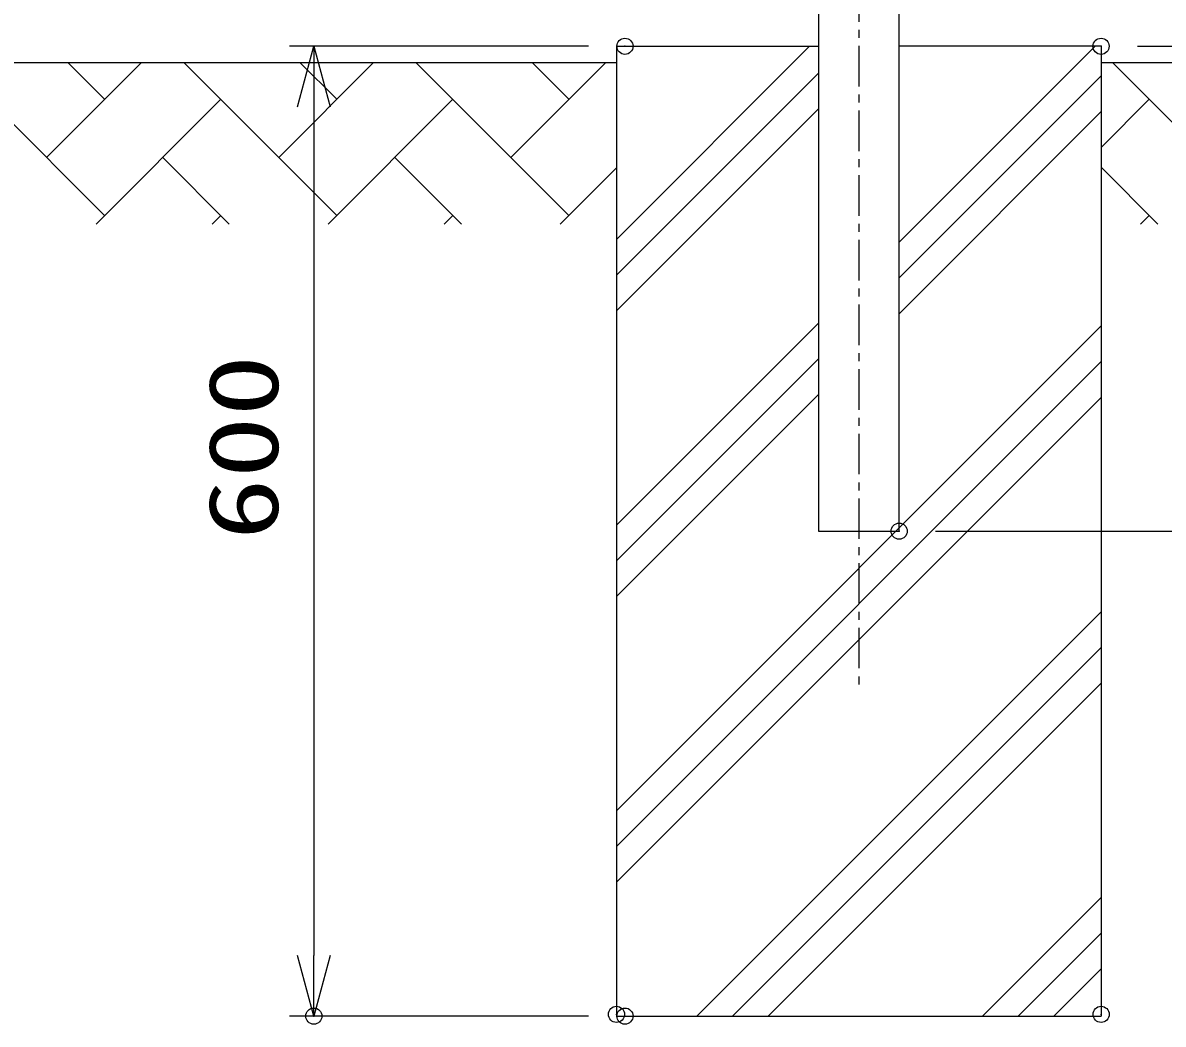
# Model space of a CAD drawing. Units: millimetres, scale not verified. Extents: x -4455 to 4455, y -3150 to 3150.
# Drawn here: x -2131 to -1425, y -1652 to -1032 of the extents above; entities that cross this region are included whole.
import ezdxf
from ezdxf.enums import TextEntityAlignment as Align

# ---------------------------------------------------------------- set-up
doc = ezdxf.new("R2010")
doc.units = ezdxf.units.MM
doc.header["$LTSCALE"] = 20
doc.header["$PDMODE"] = 32
doc.header["$PDSIZE"] = 10
doc.linetypes.add('USER1', pattern=[2, 1.25, -0.25, 0.25, -0.25])
for name, color, linetype, lineweight in [('0-2_外形線', 7, 'Continuous', 25), ('0-6_寸法', 4, 'Continuous', 25), ('0-9_LAYER15', 1, 'Continuous', 25), ('0-C_LAYER04', 1, 'USER1', 25), ('0-E_ハッチング', 4, 'Continuous', 25)]:
    doc.layers.add(name, color=color, linetype=linetype, lineweight=lineweight)
doc.layers.add('0-7_DEFPOINTS', color=7, linetype='Continuous')
doc.styles.add('ＭＳ ゴシック', font='')
doc.styles.get('ＭＳ ゴシック').set_extended_font_data('MS Gothic')

# ---------------------------------------------------------------- blocks, each defined once
blk = doc.blocks.new('_Open30')
at = {"layer": '0-6_寸法'}
blk.add_line((0, 0), (-20, 0), dxfattribs=at)
blk.add_lwpolyline([(-20, 5.36), (0, 0), (-20, -5.36)], dxfattribs=at)

msp = doc.modelspace()

# ---------------------------------------------------------------- linework, layer by layer
at = {"layer": '0-2_外形線'}
for p, q in [((-1638.81, 878.46), (-1638.81, -1346.54)), ((-1588.81, -1346.54), (-1588.81, 878.46)), ((-1763.81, -1046.54), (-1763.81, -1646.54)), ((-1763.76, -1046.54), (-1638.81, -1046.54)), ((-1463.86, -1046.54), (-1588.81, -1046.54)), ((-1463.81, -1046.54), (-1463.81, -1646.54)), ((-2663.81, -1056.54), (-1763.81, -1056.54)), ((-1463.81, -1056.54), (-1263.81, -1056.54)), ((-1638.81, -1346.54), (-1588.81, -1346.54)), ((-1763.81, -1646.54), (-1463.81, -1646.54))]:
    msp.add_line(p, q, dxfattribs=at)
at = {"layer": '0-7_DEFPOINTS'}
for p in [(-1758.56, -1046.54), (-1463.86, -1046.54), (-1588.81, -1346.54), (-1951.12, -1646.54), (-1763.81, -1645.47), (-1758.56, -1646.54), (-1463.81, -1645.47)]:
    msp.add_point(p, dxfattribs=at)
at = {"layer": '0-9_LAYER15'}
for p, q in [((-1781.06, -1046.54), (-1966.12, -1046.54)), ((-1441.36, -1046.54), (-745.89, -1046.54)), ((-1441.36, -1046.54), (-886.78, -1046.54)), ((-1441.36, -1046.54), (-886.78, -1046.54)), ((-1566.31, -1346.54), (-609.18, -1346.54)), ((-1566.31, -1346.54), (-886.78, -1346.54)), ((-1781.06, -1646.54), (-1966.12, -1646.54))]:
    msp.add_line(p, q, dxfattribs=at)
at = {"layer": '0-9_LAYER15', "color": 2}
msp.add_line((-1951.12, -1084.04), (-1951.12, -1609.04), dxfattribs=at)
at = {"layer": '0-C_LAYER04'}
msp.add_line((-1613.81, 953.63), (-1613.81, -1442.48), dxfattribs=at)
at = {"layer": '0-E_ハッチング'}
for p, q in [((-1763.81, -1166.01), (-1644.33, -1046.54)), ((-1588.81, -1167.79), (-1467.56, -1046.54)), ((-2080.61, -1151.21), (-2175.28, -1056.54)), ((-2116.53, -1115.29), (-2057.78, -1056.54)), ((-2080.61, -1079.37), (-2103.43, -1056.54)), ((-1936.93, -1151.21), (-2031.59, -1056.54)), ((-1972.85, -1115.29), (-1914.1, -1056.54)), ((-1936.93, -1079.37), (-1959.75, -1056.54)), ((-1793.24, -1151.21), (-1887.91, -1056.54)), ((-1829.16, -1115.29), (-1770.42, -1056.54)), ((-1793.24, -1079.37), (-1816.07, -1056.54)), ((-1362.19, -1151.21), (-1456.86, -1056.54)), ((-1763.81, -1188.11), (-1638.81, -1063.11)), ((-1588.81, -1189.89), (-1463.81, -1064.89)), ((-2085.94, -1156.54), (-2008.77, -1079.37)), ((-1942.26, -1156.54), (-1865.08, -1079.37)), ((-1463.81, -1109.14), (-1434.03, -1079.37)), ((-1763.81, -1210.21), (-1638.81, -1085.21)), ((-1588.81, -1211.99), (-1463.81, -1086.99)), ((-2003.43, -1156.54), (-2044.69, -1115.29)), ((-1859.75, -1156.54), (-1901, -1115.29)), ((-1798.57, -1156.54), (-1763.81, -1121.78)), ((-1428.7, -1156.54), (-1463.81, -1121.44)), ((-2014.1, -1156.54), (-2008.77, -1151.21)), ((-1870.42, -1156.54), (-1865.08, -1151.21)), ((-1439.36, -1156.54), (-1434.03, -1151.21)), ((-1763.81, -1342.79), (-1638.81, -1217.79)), ((-1763.81, -1519.57), (-1463.81, -1219.57)), ((-1763.81, -1364.89), (-1638.81, -1239.89)), ((-1763.81, -1541.67), (-1463.81, -1241.67)), ((-1763.81, -1386.99), (-1638.81, -1261.99)), ((-1763.81, -1563.76), (-1463.81, -1263.76)), ((-1714, -1646.54), (-1463.81, -1396.34)), ((-1691.91, -1646.54), (-1463.81, -1418.44)), ((-1669.81, -1646.54), (-1463.81, -1440.54)), ((-1537.23, -1646.54), (-1463.81, -1573.12)), ((-1515.13, -1646.54), (-1463.81, -1595.22)), ((-1493.03, -1646.54), (-1463.81, -1617.32))]:
    msp.add_line(p, q, dxfattribs=at)

# ---------------------------------------------------------------- block references
at = {"layer": '0-9_LAYER15', "xscale": 1.875, "yscale": 1.875}
for p, rotation in [((-1951.12, -1046.54), 90), ((-1951.12, -1646.54), 270)]:
    msp.add_blockref('_Open30', p, dxfattribs=dict(at, rotation=rotation))

# ---------------------------------------------------------------- texts
at = {"layer": '0-9_LAYER15', "color": 3, "style": 'ＭＳ ゴシック', "width": 1.3}
msp.add_text('600', height=43.26, rotation=90, dxfattribs=at).set_placement((-1960.3, -1352.1), align=Align.BOTTOM_LEFT)

doc.saveas('drawing.dxf')
